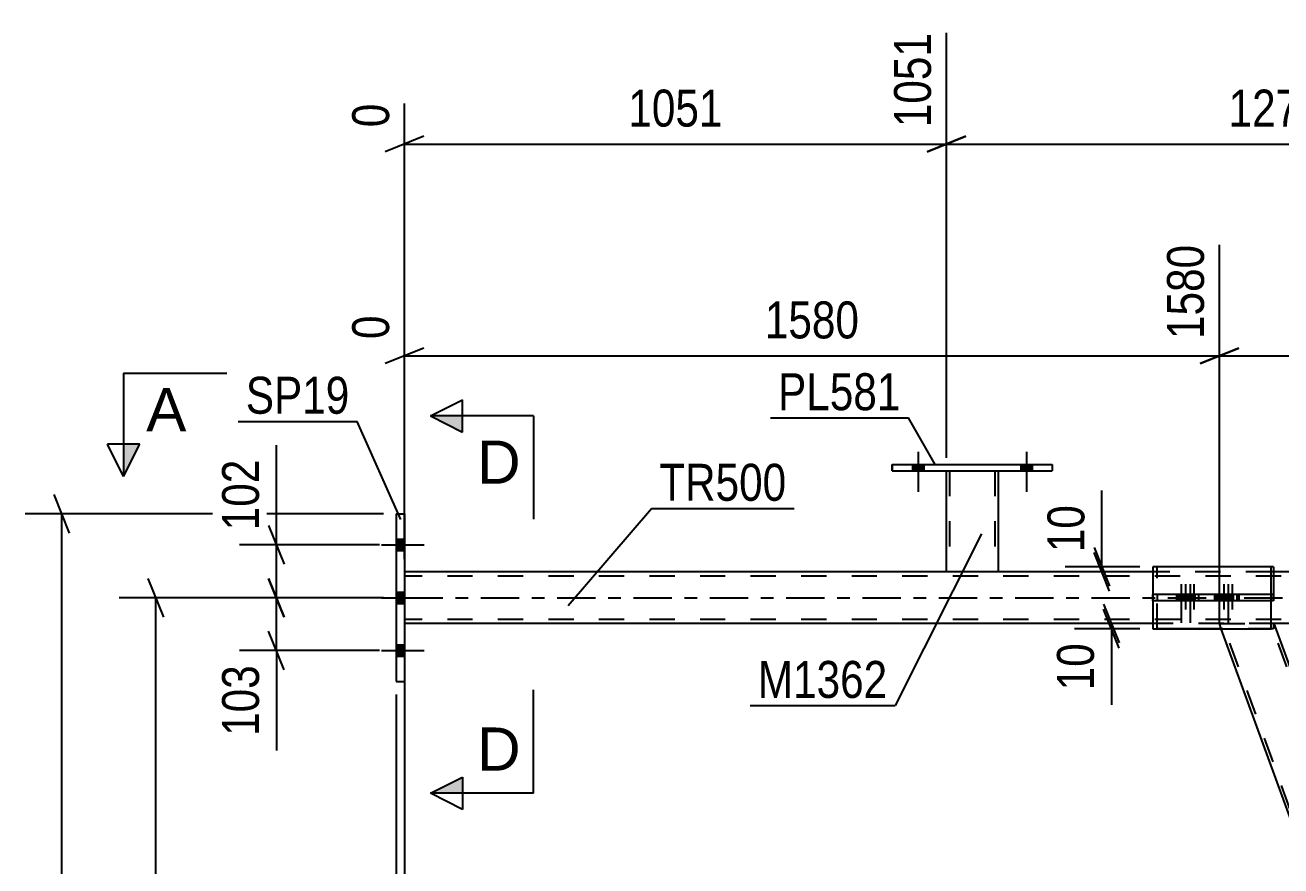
# Model space of a CAD drawing. Header units: millimetres. Extents: x 0 to 1766, y 0 to 560.
# Drawn here: x 1032.2 to 1129.6, y 406 to 471.2 of the extents above; entities that cross this region are included whole.
import ezdxf

# ---------------------------------------------------------------- set-up
doc = ezdxf.new("R2010")
doc.units = ezdxf.units.MM
doc.linetypes.add('DXK_LINE_DOT2', pattern=[3.9198, 1.9599, -1.9599])
doc.linetypes.add('DXK_LINE_DOT3', pattern=[5.9187, 2.979, -0.9799, 0.9799, -0.9799])
doc.styles.add('Arial', font='ARIAL.TTF', dxfattribs={"height": 0.2})
doc.styles.add('Arial Narrow', font='ARIALN.TTF', dxfattribs={"height": 0.2})

# ---------------------------------------------------------------- blocks, each defined once
blk = doc.blocks.new('Bolt-814172123-3381 - 3372')
at = {"linetype": 'Continuous'}
for points in [[(1101.061, 436.658), (1101.941, 436.658), (1101.941, 437.138), (1101.061, 437.138)], [(1109.461, 436.658), (1110.341, 436.658), (1110.341, 437.138), (1109.461, 437.138)]]:
    blk.add_hatch(color=1, dxfattribs=at).paths.add_polyline_path(points)
at = {"color": 1, "linetype": 'Continuous'}
for p, q in [((1101.501, 438.138), (1101.501, 435.018)), ((1109.901, 438.138), (1109.901, 435.018)), ((1101.061, 437.138), (1101.061, 436.658)), ((1101.941, 437.138), (1101.941, 436.658)), ((1109.461, 437.138), (1109.461, 436.658)), ((1110.341, 437.138), (1110.341, 436.658))]:
    blk.add_line(p, q, dxfattribs=at)
blk = doc.blocks.new('Bolt-814172123-3382 - 3372')
at = {"linetype": 'Continuous'}
for points in [[(1101.061, 436.658), (1101.941, 436.658), (1101.941, 437.138), (1101.061, 437.138)], [(1109.461, 436.658), (1110.341, 436.658), (1110.341, 437.138), (1109.461, 437.138)]]:
    blk.add_hatch(color=1, dxfattribs=at).paths.add_polyline_path(points)
at = {"color": 1, "linetype": 'Continuous'}
for p, q in [((1101.501, 438.138), (1101.501, 435.018)), ((1109.901, 438.138), (1109.901, 435.018)), ((1101.061, 437.138), (1101.061, 436.658)), ((1101.941, 437.138), (1101.941, 436.658)), ((1109.461, 437.138), (1109.461, 436.658)), ((1110.341, 437.138), (1110.341, 436.658))]:
    blk.add_line(p, q, dxfattribs=at)
blk = doc.blocks.new('Bolt-814172123-3762 - 3372')
at = {"linetype": 'Continuous'}
for points in [[(1122.265, 427.06), (1121.545, 427.06), (1121.545, 426.58), (1122.265, 426.58)], [(1122.96, 427.06), (1122.24, 427.06), (1122.24, 426.58), (1122.96, 426.58)], [(1125.217, 427.06), (1124.497, 427.06), (1124.497, 426.58), (1125.217, 426.58)], [(1125.912, 427.06), (1125.192, 427.06), (1125.192, 426.58), (1125.912, 426.58)]]:
    blk.add_hatch(color=1, dxfattribs=at).paths.add_polyline_path(points)
at = {"color": 1, "linetype": 'Continuous'}
for p, q in [((1121.905, 427.86), (1121.905, 424.86)), ((1122.6, 427.86), (1122.6, 424.86)), ((1124.857, 427.86), (1124.857, 424.86)), ((1125.552, 427.86), (1125.552, 424.86)), ((1121.545, 427.06), (1121.545, 426.58)), ((1122.24, 427.06), (1122.24, 426.58)), ((1122.265, 427.06), (1122.265, 426.58)), ((1122.96, 427.06), (1122.96, 426.58)), ((1124.497, 427.06), (1124.497, 426.58)), ((1125.192, 427.06), (1125.192, 426.58)), ((1125.217, 427.06), (1125.217, 426.58)), ((1125.912, 427.06), (1125.912, 426.58))]:
    blk.add_line(p, q, dxfattribs=at)
blk = doc.blocks.new('Part-814172123-3752 - 3372')
at = {"color": 2, "linetype": 'Continuous'}
for p, q in [((1061.035, 433.319), (1061.675, 433.319)), ((1061.035, 433.319), (1061.035, 420.319)), ((1061.675, 433.319), (1061.675, 420.319)), ((1061.035, 420.319), (1061.675, 420.319))]:
    blk.add_line(p, q, dxfattribs=at)
blk = doc.blocks.new('Part-814172123-3425 - 3372')
at = {"color": 7, "linetype": 'DXK_LINE_DOT2'}
for p, q in [((1103.701, 436.66), (1107.701, 436.66)), ((1103.701, 436.658), (1103.701, 436.66)), ((1103.701, 436.66), (1103.701, 436.658)), ((1103.941, 436.66), (1103.941, 428.817)), ((1107.461, 436.66), (1107.461, 428.817)), ((1107.701, 436.66), (1107.701, 436.658)), ((1107.701, 436.658), (1107.701, 436.66)), ((1107.443, 428.817), (1107.461, 428.817))]:
    blk.add_line(p, q, dxfattribs=at)
at = {"color": 2, "linetype": 'Continuous'}
for p, q in [((1103.701, 428.817), (1103.701, 436.658)), ((1107.701, 436.658), (1107.701, 428.817)), ((1107.665, 428.817), (1103.701, 428.817)), ((1107.701, 428.817), (1107.665, 428.817))]:
    blk.add_line(p, q, dxfattribs=at)
blk = doc.blocks.new('Part-814172123-3430 - 3372')
at = {"color": 2, "linetype": 'Continuous'}
for p, q in [((1099.501, 436.658), (1099.501, 437.138)), ((1099.501, 437.138), (1099.501, 437.138)), ((1099.501, 437.138), (1111.901, 437.138)), ((1099.501, 436.658), (1099.501, 436.658)), ((1099.501, 436.658), (1111.901, 436.658)), ((1111.901, 437.138), (1111.901, 436.658))]:
    blk.add_line(p, q, dxfattribs=at)
at = {"color": 7, "linetype": 'DXK_LINE_DOT2'}
for p, q in [((1099.501, 437.138), (1099.501, 436.658)), ((1099.501, 437.138), (1099.501, 437.138)), ((1099.501, 436.658), (1099.501, 436.658)), ((1111.901, 437.138), (1111.901, 436.658))]:
    blk.add_line(p, q, dxfattribs=at)
blk = doc.blocks.new('Part-814172123-3641 - 3372')
at = {"color": 2, "linetype": 'Continuous'}
for p, q in [((1103.701, 428.819), (1061.675, 428.819)), ((1119.704, 428.819), (1107.701, 428.819)), ((1154.782, 428.819), (1128.877, 428.819)), ((1119.704, 424.819), (1061.675, 424.819)), ((1208.691, 424.819), (1129.132, 424.819))]:
    blk.add_line(p, q, dxfattribs=at)
at = {"color": 7, "linetype": 'DXK_LINE_DOT2'}
for p, q in [((1061.675, 428.819), (1061.675, 424.819)), ((1107.701, 428.819), (1103.701, 428.819)), ((1128.877, 428.819), (1119.704, 428.819)), ((1694.121, 428.499), (1061.675, 428.499)), ((1694.121, 425.139), (1061.675, 425.139)), ((1129.132, 424.819), (1119.704, 424.819))]:
    blk.add_line(p, q, dxfattribs=at)
at = {"color": 7, "linetype": 'DXK_LINE_DOT3'}
blk.add_line((1061.675, 426.819), (1694.121, 426.819), dxfattribs=at)
blk = doc.blocks.new('Part-814172123-3647 - 3372')
at = {"color": 7, "linetype": 'DXK_LINE_DOT2'}
for p, q in [((1125.02, 424.42), (1124.875, 424.819)), ((1124.914, 424.819), (1124.875, 424.819)), ((1124.875, 424.819), (1128.877, 424.819)), ((1169.251, 303.599), (1125.13, 424.819)), ((1172.997, 303.599), (1128.876, 424.819)), ((1173.252, 303.599), (1171.989, 307.07)), ((1173.252, 303.599), (1168.995, 303.599))]:
    blk.add_line(p, q, dxfattribs=at)
at = {"color": 2, "linetype": 'Continuous'}
for p, q in [((1129.132, 424.819), (1128.877, 424.819)), ((1171.989, 307.07), (1129.132, 424.819)), ((1168.995, 303.599), (1125.02, 424.42))]:
    blk.add_line(p, q, dxfattribs=at)
blk = doc.blocks.new('Part-814172123-3760 - 3372')
at = {"color": 7, "linetype": 'DXK_LINE_DOT2'}
for p, q in [((1129.064, 427.06), (1120.048, 427.06)), ((1120.048, 427.06), (1120.048, 426.58)), ((1126.377, 427.06), (1126.377, 426.58)), ((1129.064, 427.06), (1129.064, 426.58)), ((1129.064, 426.58), (1120.048, 426.58))]:
    blk.add_line(p, q, dxfattribs=at)
blk = doc.blocks.new('Part-814172123-3763 - 3372')
at = {"color": 2, "linetype": 'Continuous'}
for p, q in [((1128.877, 429.22), (1119.704, 429.22)), ((1119.704, 429.22), (1119.704, 427.06)), ((1128.877, 424.42), (1128.877, 429.22)), ((1119.704, 426.58), (1119.704, 424.42)), ((1119.704, 424.42), (1128.877, 424.42))]:
    blk.add_line(p, q, dxfattribs=at)
at = {"color": 7, "linetype": 'DXK_LINE_DOT2'}
for p, q in [((1119.704, 429.22), (1119.704, 426.58)), ((1119.704, 426.58), (1119.704, 427.06))]:
    blk.add_line(p, q, dxfattribs=at)
blk = doc.blocks.new('Part-814172123-3764 - 3372')
at = {"color": 2, "linetype": 'Continuous'}
for p, q in [((1119.704, 427.06), (1119.704, 426.58)), ((1128.877, 427.06), (1119.704, 427.06)), ((1125.977, 426.58), (1125.977, 427.06)), ((1128.877, 427.06), (1128.877, 426.58)), ((1128.877, 426.58), (1119.704, 426.58))]:
    blk.add_line(p, q, dxfattribs=at)
blk = doc.blocks.new('Bolt-814172123-3766 - 3372')
at = {"color": 1, "linetype": 'DXK_LINE_DOT2'}
for p, q in [((1122.236, 427.86), (1122.236, 424.86)), ((1122.894, 427.86), (1122.894, 424.86)), ((1125.214, 427.86), (1125.214, 424.86)), ((1125.872, 427.86), (1125.872, 424.86)), ((1121.876, 427.06), (1121.876, 426.58)), ((1122.534, 427.06), (1122.534, 426.58)), ((1122.596, 427.06), (1122.596, 426.58)), ((1123.254, 427.06), (1123.254, 426.58)), ((1124.854, 427.06), (1124.854, 426.58)), ((1125.512, 427.06), (1125.512, 426.58)), ((1125.574, 427.06), (1125.574, 426.58)), ((1126.232, 427.06), (1126.232, 426.58))]:
    blk.add_line(p, q, dxfattribs=at)
blk = doc.blocks.new('Part-814172123-3767 - 3372')
at = {"color": 7, "linetype": 'DXK_LINE_DOT2'}
for p, q in [((1120.048, 424.42), (1120.048, 429.22)), ((1128.877, 429.22), (1120.048, 429.22)), ((1129.064, 428.819), (1129.064, 424.42)), ((1129.064, 424.42), (1125.02, 424.42))]:
    blk.add_line(p, q, dxfattribs=at)
at = {"color": 2, "linetype": 'Continuous'}
for p, q in [((1129.064, 429.22), (1128.877, 429.22)), ((1129.064, 429.22), (1129.064, 428.819)), ((1120.048, 424.42), (1120.048, 424.42)), ((1125.02, 424.42), (1120.048, 424.42))]:
    blk.add_line(p, q, dxfattribs=at)
blk = doc.blocks.new('Bolt-814172123-3791 - 3372')
at = {"linetype": 'Continuous'}
for points in [[(1061.675, 430.479), (1061.675, 431.359), (1061.035, 431.359), (1061.035, 430.479)], [(1061.675, 430.479), (1061.675, 431.359), (1061.035, 431.359), (1061.035, 430.479)], [(1061.675, 430.479), (1061.675, 431.359), (1061.035, 431.359), (1061.035, 430.479)], [(1061.675, 426.379), (1061.675, 427.259), (1061.035, 427.259), (1061.035, 426.379)], [(1061.675, 426.379), (1061.675, 427.259), (1061.035, 427.259), (1061.035, 426.379)], [(1061.675, 422.279), (1061.675, 423.159), (1061.035, 423.159), (1061.035, 422.279)], [(1061.675, 422.279), (1061.675, 423.159), (1061.035, 423.159), (1061.035, 422.279)], [(1061.675, 422.279), (1061.675, 423.159), (1061.035, 423.159), (1061.035, 422.279)]]:
    blk.add_hatch(color=1, dxfattribs=at).paths.add_polyline_path(points)
at = {"color": 1, "linetype": 'Continuous'}
for p, q in [((1059.875, 430.919), (1063.195, 430.919)), ((1059.875, 430.919), (1063.195, 430.919)), ((1059.875, 430.919), (1063.195, 430.919)), ((1061.035, 431.359), (1061.675, 431.359)), ((1061.035, 431.359), (1061.675, 431.359)), ((1061.035, 431.359), (1061.675, 431.359)), ((1061.035, 430.479), (1061.675, 430.479)), ((1061.035, 430.479), (1061.675, 430.479)), ((1061.035, 430.479), (1061.675, 430.479)), ((1059.875, 426.819), (1063.195, 426.819)), ((1059.875, 426.819), (1063.195, 426.819)), ((1061.035, 427.259), (1061.675, 427.259)), ((1061.035, 427.259), (1061.675, 427.259)), ((1061.035, 426.379), (1061.675, 426.379)), ((1061.035, 426.379), (1061.675, 426.379)), ((1059.875, 422.719), (1063.195, 422.719)), ((1059.875, 422.719), (1063.195, 422.719)), ((1059.875, 422.719), (1063.195, 422.719)), ((1061.035, 423.159), (1061.675, 423.159)), ((1061.035, 423.159), (1061.675, 423.159)), ((1061.035, 423.159), (1061.675, 423.159)), ((1061.035, 422.279), (1061.675, 422.279)), ((1061.035, 422.279), (1061.675, 422.279)), ((1061.035, 422.279), (1061.675, 422.279))]:
    blk.add_line(p, q, dxfattribs=at)
blk = doc.blocks.new('StraightDimension-814172123-4745 - 3372')
at = {"color": 7, "linetype": 'Continuous'}
for p, q in [((1061.675, 423.819), (1061.675, 365.199)), ((1097.252, 304.599), (1097.252, 370.449)), ((1063.175, 368.199), (1060.175, 366.999)), ((1095.752, 366.999), (1098.752, 368.199)), ((1061.675, 367.599), (1097.252, 367.599))]:
    blk.add_line(p, q, dxfattribs=at)
at = {"color": 0}
blk.add_wipeout([(1082.805, 368.349), (1082.805, 372.549), (1076.121, 372.549), (1076.121, 368.349)], dxfattribs=at)
at = {"color": 3, "style": 'Arial Narrow'}
blk.add_text('889', height=2.8633, dxfattribs=at).set_placement((1076.721, 368.949))
blk = doc.blocks.new('StraightDimension-814172123-3839 - 3372')
at = {"color": 7, "linetype": 'Continuous'}
for p, q in [((1115.749, 429.22), (1115.749, 435.127)), ((1115.749, 429.22), (1115.749, 435.127)), ((1115.149, 430.72), (1116.349, 427.72)), ((1116.349, 427.319), (1115.149, 430.319)), ((1118.704, 429.22), (1112.899, 429.22)), ((1118.704, 428.819), (1112.899, 428.819)), ((1115.749, 428.819), (1115.749, 429.22))]:
    blk.add_line(p, q, dxfattribs=at)
at = {"color": 0}
blk.add_wipeout([(1114.999, 434.602), (1110.799, 434.602), (1110.799, 429.745), (1114.999, 429.745)], dxfattribs=at)
at = {"color": 3, "style": 'Arial Narrow'}
blk.add_text('10', height=2.8633, rotation=90.00021, dxfattribs=at).set_placement((1114.399, 430.345))
blk = doc.blocks.new('StraightDimension-814172123-3862 - 3372')
at = {"color": 7, "linetype": 'Continuous'}
for p, q in [((1115.892, 426.319), (1117.092, 423.319)), ((1117.092, 422.92), (1115.892, 425.92)), ((1118.704, 424.819), (1113.642, 424.819)), ((1116.492, 424.42), (1116.492, 424.819)), ((1118.704, 424.42), (1113.642, 424.42)), ((1116.492, 424.42), (1116.492, 418.513)), ((1116.492, 424.42), (1116.492, 418.513))]:
    blk.add_line(p, q, dxfattribs=at)
at = {"color": 0}
blk.add_wipeout([(1115.742, 423.895), (1111.542, 423.894), (1111.542, 419.038), (1115.742, 419.038)], dxfattribs=at)
at = {"color": 3, "style": 'Arial Narrow'}
blk.add_text('10', height=2.8633, rotation=90.00021, dxfattribs=at).set_placement((1115.142, 419.638))
blk = doc.blocks.new('StraightDimension-814172123-4078 - 3372')
at = {"color": 7, "linetype": 'Continuous'}
for p, q in [((1035.695, 431.819), (1034.495, 434.819)), ((1060.035, 433.319), (1032.245, 433.319)), ((1035.095, 293.215), (1035.095, 433.319))]:
    blk.add_line(p, q, dxfattribs=at)
blk = doc.blocks.new('StraightDimension-814172123-4092 - 3372')
at = {"color": 7, "linetype": 'Continuous'}
for p, q in [((1042.995, 425.319), (1041.795, 428.319)), ((1060.035, 426.819), (1039.545, 426.819)), ((1042.395, 300.959), (1042.395, 426.819)), ((1041.795, 302.459), (1042.995, 299.459)), ((1095.612, 300.959), (1039.545, 300.959))]:
    blk.add_line(p, q, dxfattribs=at)
at = {"color": 0}
blk.add_wipeout([(1041.645, 368.146), (1037.445, 368.145), (1037.445, 359.633), (1041.645, 359.633)], dxfattribs=at)
at = {"color": 3, "style": 'Arial Narrow'}
blk.add_text('3147', height=2.8633, rotation=90.00021, dxfattribs=at).set_placement((1041.045, 360.233))
blk = doc.blocks.new('StraightDimension-814172123-4413 - 3372')
at = {"color": 7, "linetype": 'Continuous'}
blk.add_line((1061.035, 419.319), (1061.035, 259.047), dxfattribs=at)
blk = doc.blocks.new('StraightDimension-814172123-4435 - 3372')
at = {"color": 7, "linetype": 'Continuous'}
for p, q in [((1124.875, 425.819), (1124.875, 454.182)), ((1208.691, 425.819), (1208.691, 454.182)), ((1126.375, 446.169), (1123.375, 444.969)), ((1207.191, 444.969), (1210.191, 446.169)), ((1124.875, 445.569), (1208.691, 445.569))]:
    blk.add_line(p, q, dxfattribs=at)
at = {"color": 0}
blk.add_wipeout([(1171.039, 446.319), (1171.039, 450.519), (1162.527, 450.519), (1162.527, 446.319)], dxfattribs=at)
at = {"color": 3, "style": 'Arial Narrow'}
blk.add_text('2095', height=2.8633, dxfattribs=at).set_placement((1163.127, 446.919))
at = {"color": 0, "linetype": 'Continuous'}
blk.add_wipeout([(1208.091, 454.782), (1203.891, 454.782), (1203.891, 446.269), (1208.091, 446.269)], dxfattribs=at)
at = {"color": 3, "linetype": 'Continuous', "style": 'Arial Narrow'}
blk.add_text('3675', height=2.8633, rotation=90.00021, dxfattribs=at).set_placement((1207.491, 446.869))
blk = doc.blocks.new('StraightDimension-814172123-4734 - 3372')
at = {"color": 7, "linetype": 'Continuous'}
for p, q in [((1124.875, 425.819), (1124.875, 454.182)), ((1061.675, 434.319), (1061.675, 448.697)), ((1063.175, 446.169), (1060.175, 444.969)), ((1123.375, 444.969), (1126.375, 446.169)), ((1061.675, 445.569), (1124.875, 445.569))]:
    blk.add_line(p, q, dxfattribs=at)
at = {"color": 0}
blk.add_wipeout([(1097.531, 446.319), (1097.531, 450.519), (1089.019, 450.519), (1089.019, 446.319)], dxfattribs=at)
at = {"color": 3, "style": 'Arial Narrow'}
blk.add_text('1580', height=2.8633, dxfattribs=at).set_placement((1089.619, 446.919))
at = {"color": 0, "linetype": 'Continuous'}
for points in [[(1124.275, 454.782), (1120.075, 454.782), (1120.075, 446.269), (1124.275, 446.269)], [(1061.075, 449.297), (1056.875, 449.297), (1056.875, 446.269), (1061.075, 446.269)]]:
    blk.add_wipeout(points, dxfattribs=at)
at = {"color": 3, "linetype": 'Continuous', "style": 'Arial Narrow'}
for s, height, p in [('1580', 2.8633, (1123.675, 446.869)), ('0', 2.863, (1060.475, 446.869))]:
    blk.add_text(s, height=height, rotation=90.00021, dxfattribs=at).set_placement(p)
blk = doc.blocks.new('StraightDimension-814172123-4821 - 3372')
at = {"color": 7, "linetype": 'Continuous'}
for p, q in [((1051.734, 430.919), (1051.734, 438.654)), ((1051.734, 430.919), (1051.734, 438.654)), ((1051.134, 432.419), (1052.334, 429.419)), ((1059.74, 430.919), (1048.884, 430.919)), ((1051.734, 426.819), (1051.734, 430.919)), ((1052.334, 425.319), (1051.134, 428.319)), ((1059.74, 426.819), (1048.884, 426.819))]:
    blk.add_line(p, q, dxfattribs=at)
at = {"color": 0}
blk.add_wipeout([(1050.984, 438.129), (1046.784, 438.129), (1046.784, 431.444), (1050.984, 431.444)], dxfattribs=at)
at = {"color": 3, "style": 'Arial Narrow'}
blk.add_text('102', height=2.8633, rotation=90.00021, dxfattribs=at).set_placement((1050.384, 432.044))
blk = doc.blocks.new('StraightDimension-814172123-4834 - 3372')
at = {"color": 7, "linetype": 'Continuous'}
for p, q in [((1051.134, 428.319), (1052.334, 425.319)), ((1059.74, 426.819), (1048.884, 426.819)), ((1051.734, 422.719), (1051.734, 426.819)), ((1052.334, 421.219), (1051.134, 424.219)), ((1059.74, 422.719), (1048.884, 422.719)), ((1051.734, 422.719), (1051.734, 414.985)), ((1051.734, 422.719), (1051.734, 414.985))]:
    blk.add_line(p, q, dxfattribs=at)
at = {"color": 0}
blk.add_wipeout([(1050.984, 422.194), (1046.784, 422.194), (1046.784, 415.51), (1050.984, 415.51)], dxfattribs=at)
at = {"color": 3, "style": 'Arial Narrow'}
blk.add_text('103', height=2.8633, rotation=90.00021, dxfattribs=at).set_placement((1050.384, 416.11))
blk = doc.blocks.new('StraightDimension-814172123-4968 - 3372')
at = {"color": 7, "linetype": 'Continuous'}
for p, q in [((1103.701, 437.66), (1103.701, 470.597)), ((1154.782, 437.66), (1154.782, 470.597)), ((1105.201, 462.584), (1102.201, 461.384)), ((1103.701, 461.984), (1154.782, 461.984)), ((1153.282, 461.384), (1156.282, 462.584))]:
    blk.add_line(p, q, dxfattribs=at)
at = {"color": 0}
blk.add_wipeout([(1133.498, 462.734), (1133.498, 466.934), (1124.985, 466.934), (1124.985, 462.734)], dxfattribs=at)
at = {"color": 3, "style": 'Arial Narrow'}
blk.add_text('1277', height=2.8633, dxfattribs=at).set_placement((1125.585, 463.334))
at = {"color": 0, "linetype": 'Continuous'}
blk.add_wipeout([(1154.182, 471.197), (1149.982, 471.197), (1149.982, 462.684), (1154.182, 462.684)], dxfattribs=at)
at = {"color": 3, "linetype": 'Continuous', "style": 'Arial Narrow'}
blk.add_text('2328', height=2.8633, rotation=90.00021, dxfattribs=at).set_placement((1153.582, 463.284))
blk = doc.blocks.new('StraightDimension-814172123-4978 - 3372')
at = {"color": 7, "linetype": 'Continuous'}
for p, q in [((1103.701, 437.66), (1103.701, 470.597)), ((1061.675, 429.819), (1061.675, 465.113)), ((1063.175, 462.584), (1060.175, 461.384)), ((1061.675, 461.984), (1103.701, 461.984)), ((1102.201, 461.384), (1105.201, 462.584))]:
    blk.add_line(p, q, dxfattribs=at)
at = {"color": 0}
blk.add_wipeout([(1086.944, 462.734), (1086.944, 466.934), (1078.432, 466.934), (1078.432, 462.734)], dxfattribs=at)
at = {"color": 3, "style": 'Arial Narrow'}
blk.add_text('1051', height=2.8633, dxfattribs=at).set_placement((1079.032, 463.334))
at = {"color": 0, "linetype": 'Continuous'}
for points in [[(1103.101, 471.197), (1098.901, 471.197), (1098.901, 462.684), (1103.101, 462.684)], [(1061.075, 465.713), (1056.875, 465.713), (1056.875, 462.684), (1061.075, 462.684)]]:
    blk.add_wipeout(points, dxfattribs=at)
at = {"color": 3, "linetype": 'Continuous', "style": 'Arial Narrow'}
for s, height, p in [('1051', 2.8633, (1102.501, 463.284)), ('0', 2.863, (1060.475, 463.284))]:
    blk.add_text(s, height=height, rotation=90.00021, dxfattribs=at).set_placement(p)
blk = doc.blocks.new('Mark-814172123-3748 - 3372')
at = {"color": 30, "linetype": 'Continuous'}
for p in [(1048.763, 440.48), (1061.396, 432.877)]:
    blk.add_line(p, (1058.002, 440.48), dxfattribs=at)
at = {"color": 0}
blk.add_wipeout([(1057.402, 441.08), (1057.402, 444.08), (1049.363, 444.08), (1049.363, 441.08)], dxfattribs=at)
blk.add_wipeout([(1057.402, 441.08), (1057.402, 444.08), (1049.363, 444.08), (1049.363, 441.08)], dxfattribs=at)
at = {"color": 3, "style": 'Arial Narrow'}
blk.add_text('SP19', height=2.8633, dxfattribs=at).set_placement((1049.363, 441.08))
blk = doc.blocks.new('Mark-814172123-3421 - 3372')
at = {"color": 30, "linetype": 'Continuous'}
for p in [(1106.409, 431.783), (1088.475, 418.453)]:
    blk.add_line(p, (1099.726, 418.453), dxfattribs=at)
at = {"color": 0}
blk.add_wipeout([(1099.126, 419.053), (1099.126, 422.053), (1089.075, 422.053), (1089.075, 419.053)], dxfattribs=at)
blk.add_wipeout([(1099.126, 419.053), (1099.126, 422.053), (1089.075, 422.053), (1089.075, 419.053)], dxfattribs=at)
at = {"color": 3, "style": 'Arial Narrow'}
blk.add_text('M1362', height=2.8633, dxfattribs=at).set_placement((1089.075, 419.053))
blk = doc.blocks.new('Mark-814172123-3426 - 3372')
at = {"color": 30, "linetype": 'Continuous'}
for p in [(1090.044, 440.752), (1102.819, 437.138)]:
    blk.add_line(p, (1100.748, 440.752), dxfattribs=at)
at = {"color": 0}
blk.add_wipeout([(1100.148, 441.352), (1100.148, 444.352), (1090.644, 444.352), (1090.644, 441.352)], dxfattribs=at)
blk.add_wipeout([(1100.148, 441.352), (1100.148, 444.352), (1090.644, 444.352), (1090.644, 441.352)], dxfattribs=at)
at = {"color": 3, "style": 'Arial Narrow'}
blk.add_text('PL581', height=2.8633, dxfattribs=at).set_placement((1090.644, 441.352))
blk = doc.blocks.new('Mark-814172123-3637 - 3372')
at = {"color": 30, "linetype": 'Continuous'}
for p, q in [((1074.363, 426.207), (1080.828, 433.734)), ((1080.828, 433.734), (1091.892, 433.734))]:
    blk.add_line(p, q, dxfattribs=at)
at = {"color": 0}
blk.add_wipeout([(1091.292, 434.334), (1091.292, 437.334), (1081.428, 437.334), (1081.428, 434.334)], dxfattribs=at)
blk.add_wipeout([(1091.292, 434.334), (1091.292, 437.334), (1081.428, 437.334), (1081.428, 434.334)], dxfattribs=at)
at = {"color": 3, "style": 'Arial Narrow'}
blk.add_text('TR500', height=2.8633, dxfattribs=at).set_placement((1081.428, 434.334))
blk = doc.blocks.new('SectionMark-814172123-5045 - 3372')
at = {"linetype": 'Continuous'}
for points in [[(1066.175, 440.909), (1066.175, 439.659), (1063.675, 440.909)], [(1066.175, 412.918), (1066.175, 411.668), (1063.675, 411.668)]]:
    blk.add_hatch(color=6, dxfattribs=at).paths.add_polyline_path(points)
at = {"color": 6, "linetype": 'Continuous'}
for p, q in [((1063.675, 440.909), (1066.175, 442.159)), ((1066.175, 439.659), (1066.175, 442.159)), ((1071.675, 440.909), (1063.675, 440.909)), ((1063.675, 440.909), (1066.175, 439.659)), ((1071.675, 440.909), (1071.675, 432.909)), ((1071.675, 411.668), (1071.675, 419.668)), ((1063.675, 411.668), (1066.175, 412.918)), ((1066.175, 412.918), (1066.175, 410.418)), ((1071.675, 411.668), (1063.675, 411.668)), ((1066.175, 410.418), (1063.675, 411.668))]:
    blk.add_line(p, q, dxfattribs=at)
at = {"color": 0, "linetype": 'Continuous'}
for points in [[(1070.675, 435.659), (1070.675, 439.159), (1067.305, 439.159), (1067.305, 435.659)], [(1070.675, 413.418), (1070.675, 416.918), (1067.305, 416.918), (1067.305, 413.418)]]:
    blk.add_wipeout(points, dxfattribs=at)
at = {"color": 3, "linetype": 'Continuous', "style": 'Arial'}
for p in [(1067.305, 435.659), (1067.305, 413.418)]:
    blk.add_text('D', height=3.343, dxfattribs=at).set_placement(p)
blk = doc.blocks.new('SectionMark-814172123-5053 - 3372')
at = {"linetype": 'Continuous'}
blk.add_hatch(color=6, dxfattribs=at).paths.add_polyline_path([(1039.887, 438.72), (1041.137, 438.72), (1039.887, 436.22)])
at = {"color": 6, "linetype": 'Continuous'}
for p, q in [((1039.887, 444.22), (1047.887, 444.22)), ((1039.887, 444.22), (1039.887, 436.22)), ((1039.887, 436.22), (1038.637, 438.72)), ((1041.137, 438.72), (1038.637, 438.72)), ((1039.887, 436.22), (1041.137, 438.72))]:
    blk.add_line(p, q, dxfattribs=at)
at = {"color": 0, "linetype": 'Continuous'}
blk.add_wipeout([(1044.747, 439.72), (1044.747, 443.22), (1041.637, 443.22), (1041.637, 439.72)], dxfattribs=at)
at = {"color": 3, "linetype": 'Continuous', "style": 'Arial'}
blk.add_text('A', height=3.343, dxfattribs=at).set_placement((1041.637, 439.72))

msp = doc.modelspace()

# ---------------------------------------------------------------- block references
for name in ['Bolt-814172123-3381 - 3372', 'Bolt-814172123-3382 - 3372', 'Part-814172123-3430 - 3372', 'Part-814172123-3425 - 3372', 'Part-814172123-3752 - 3372', 'Bolt-814172123-3791 - 3372', 'Part-814172123-3641 - 3372', 'Part-814172123-3763 - 3372', 'Part-814172123-3767 - 3372', 'Bolt-814172123-3762 - 3372', 'Bolt-814172123-3766 - 3372', 'Part-814172123-3764 - 3372', 'Part-814172123-3760 - 3372', 'Part-814172123-3647 - 3372']:
    msp.add_blockref(name, (0, 0))

# ---------------------------------------------------------------- next in the draw order: block references
for name in ['StraightDimension-814172123-3839 - 3372', 'StraightDimension-814172123-3862 - 3372', 'StraightDimension-814172123-4745 - 3372']:
    msp.add_blockref(name, (0, 0))

# ---------------------------------------------------------------- next in the draw order: block references
msp.add_blockref('StraightDimension-814172123-4078 - 3372', (0, 0))

# ---------------------------------------------------------------- next in the draw order: block references
for name in ['StraightDimension-814172123-4435 - 3372', 'StraightDimension-814172123-4092 - 3372']:
    msp.add_blockref(name, (0, 0))

# ---------------------------------------------------------------- next in the draw order: block references
for name in ['StraightDimension-814172123-4734 - 3372', 'StraightDimension-814172123-4413 - 3372']:
    msp.add_blockref(name, (0, 0))

# ---------------------------------------------------------------- next in the draw order: block references
for name in ['StraightDimension-814172123-4968 - 3372', 'StraightDimension-814172123-4821 - 3372']:
    msp.add_blockref(name, (0, 0))

# ---------------------------------------------------------------- next in the draw order: block references
for name in ['StraightDimension-814172123-4978 - 3372', 'StraightDimension-814172123-4834 - 3372']:
    msp.add_blockref(name, (0, 0))

# ---------------------------------------------------------------- next in the draw order: block references
for name in ['Mark-814172123-3426 - 3372', 'Mark-814172123-3748 - 3372', 'SectionMark-814172123-5045 - 3372', 'Mark-814172123-3421 - 3372']:
    msp.add_blockref(name, (0, 0))

# ---------------------------------------------------------------- next in the draw order: block references
msp.add_blockref('Mark-814172123-3637 - 3372', (0, 0))

# ---------------------------------------------------------------- next in the draw order: block references
msp.add_blockref('SectionMark-814172123-5053 - 3372', (0, 0))

doc.saveas('drawing.dxf')
